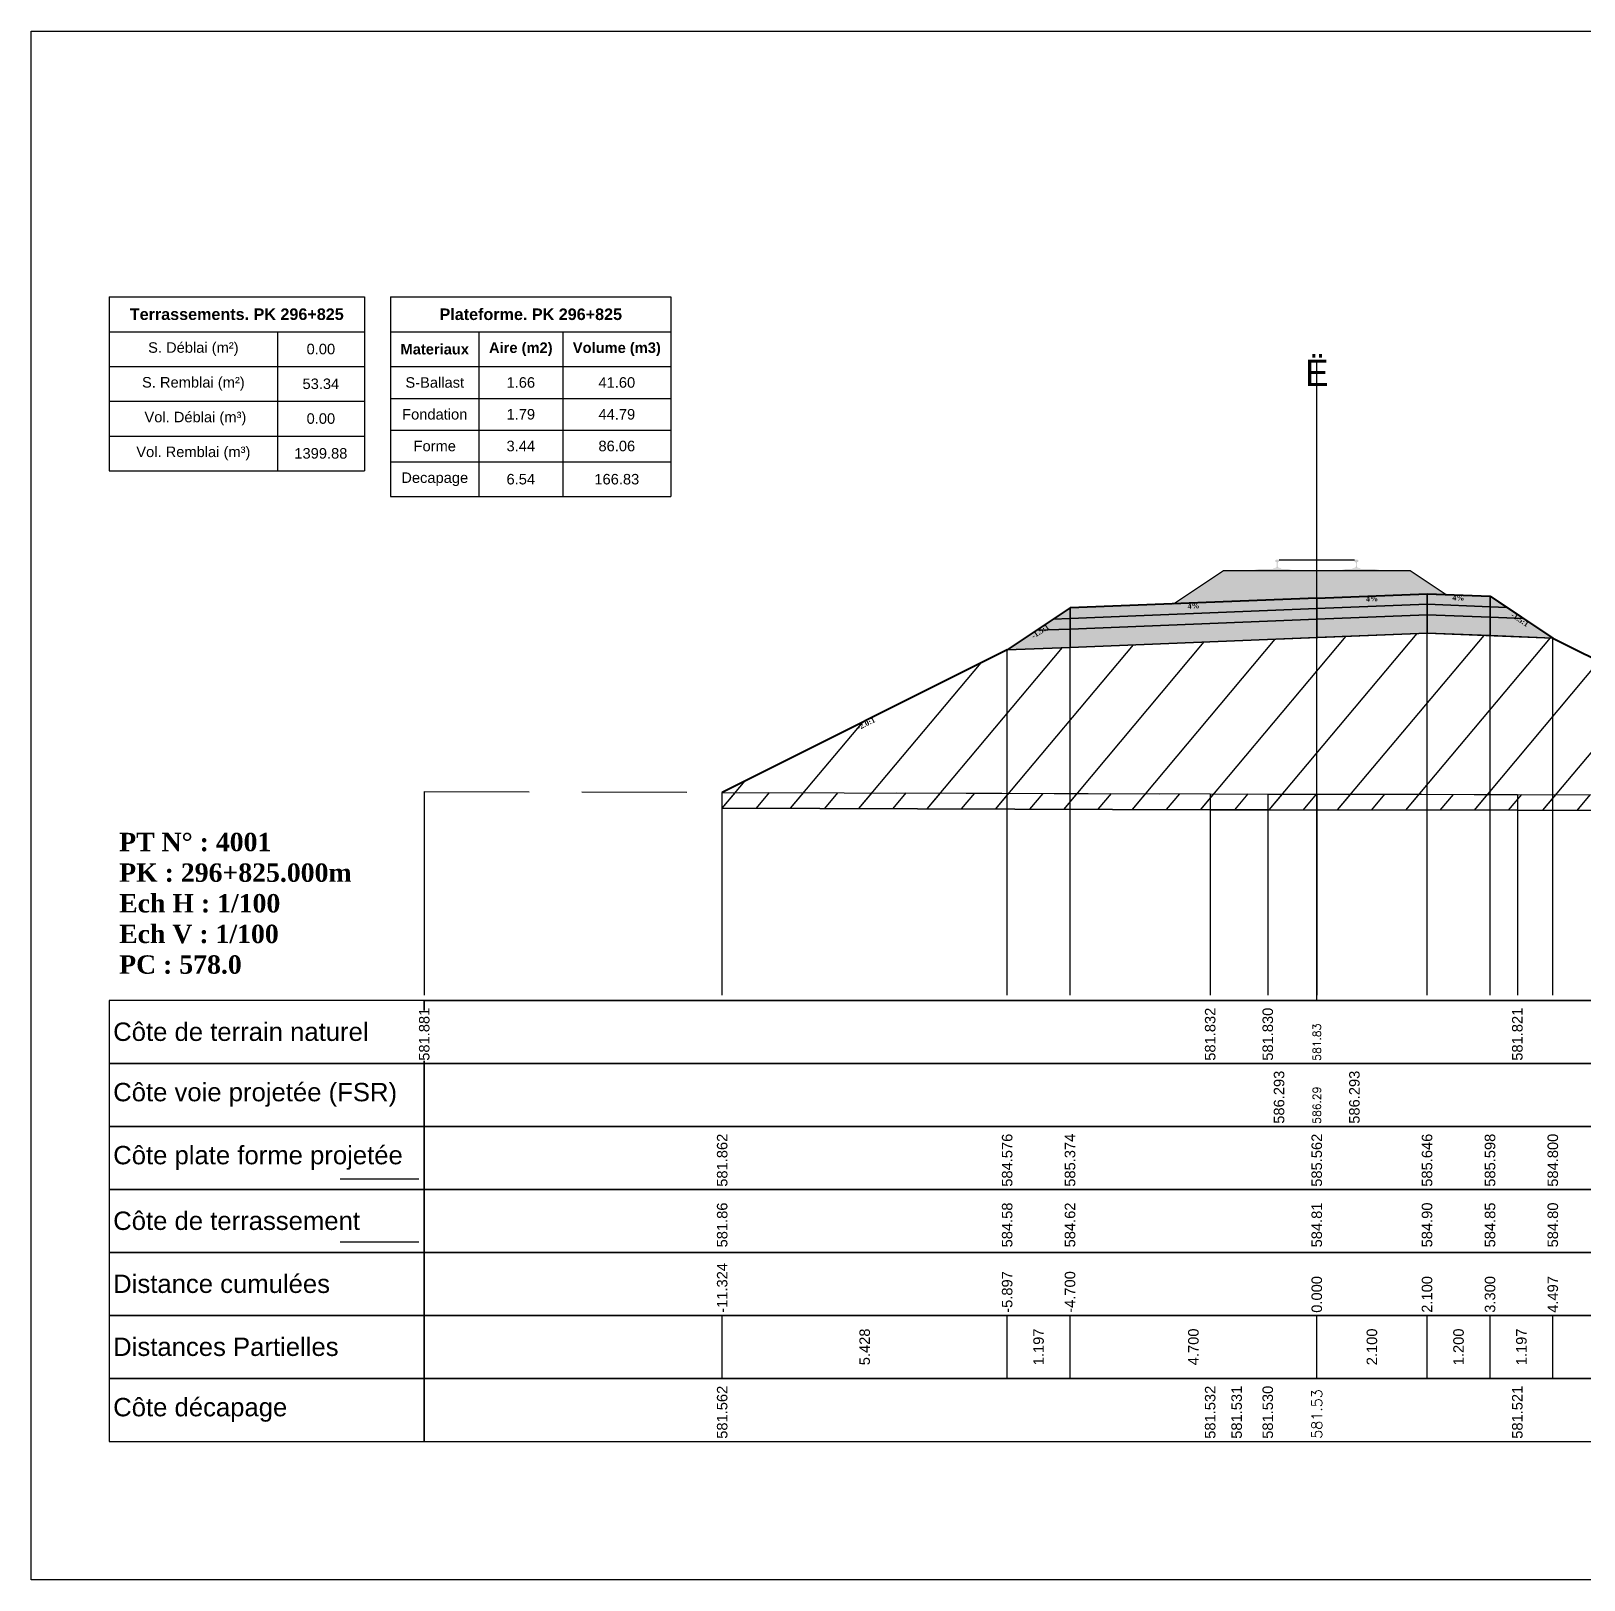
# Model space of a CAD drawing. Header units: millimetres. Extents: x 2762 to 3076, y 916 to 3305.
# Drawn here: x 3026.54 to 3056.12, y 1041.65 to 1071.15 of the extents above; entities that cross this region are included whole.
import ezdxf

# ---------------------------------------------------------------- set-up
doc = ezdxf.new("R2010")
doc.units = ezdxf.units.MM
doc.header["$LTSCALE"] = 2
doc.linetypes.add('CACHE', pattern=[9.525, 6.35, -3.175])
doc.linetypes.add('DASHED', pattern=[0.75, 0.5, -0.25])
for name, color, linetype in [('C-ANNO-TABL', 1, 'Continuous'), ('C-ANNO-TABL-TEXT', 150, 'Continuous'), ('C-ANNO-TABL-TITL', 150, 'Continuous'), ('C-ANNO-TABL-TTBL', 5, 'Continuous'), ('C-ROAD-CORR', 5, 'Continuous'), ('C-ROAD-SCTN', 7, 'Continuous')]:
    doc.layers.add(name, color=color, linetype=linetype)
doc.styles.add('ARIAL', font='arial.ttf')
doc.styles.add('C3D_Etiquette', font='romans.shx')
doc.styles.add('C3D_Profil_Travers', font='romans.shx')
doc.styles.get("Standard").update_dxf_attribs({"font": 'arial.ttf'})

msp = doc.modelspace()

# ---------------------------------------------------------------- hatches: boundary and pattern name
at = {"linetype": 'Continuous', "lineweight": -3}
msp.add_hatch(color=254, dxfattribs=at).paths.add_polyline_path([(3049.812, 1060.693), (3049.812, 1060.878), (3049.927, 1060.899), (3050.275, 1060.899), (3050.275, 1060.904), (3050.201, 1060.904), (3050.201, 1060.914), (3050.202, 1060.915), (3050.204, 1060.916), (3050.205, 1060.916), (3050.225, 1060.918), (3050.228, 1060.918), (3050.231, 1060.92), (3050.259, 1060.93), (3050.262, 1060.931), (3050.263, 1060.933), (3050.264, 1060.934), (3050.265, 1060.938), (3050.266, 1060.945), (3050.267, 1060.954), (3050.268, 1060.965), (3050.268, 1060.989), (3050.267, 1061.005), (3050.267, 1061.011), (3050.266, 1061.017), (3050.265, 1061.021), (3050.265, 1061.023), (3050.264, 1061.027), (3050.263, 1061.028), (3050.262, 1061.03), (3050.261, 1061.031), (3050.26, 1061.032), (3050.244, 1061.038), (3050.242, 1061.039), (3050.241, 1061.04), (3050.24, 1061.042), (3050.24, 1061.044), (3050.24, 1061.062), (3050.241, 1061.067), (3050.242, 1061.069), (3050.244, 1061.071), (3050.246, 1061.073), (3050.249, 1061.074), (3050.25, 1061.074), (3050.254, 1061.075), (3050.258, 1061.076), (3050.261, 1061.076), (3050.265, 1061.076), (3050.27, 1061.076), (3050.273, 1061.076), (3050.276, 1061.076), (3050.28, 1061.076), (3050.283, 1061.076), (3050.287, 1061.076), (3050.292, 1061.076), (3050.295, 1061.076), (3050.299, 1061.075), (3050.303, 1061.074), (3050.304, 1061.074), (3050.306, 1061.073), (3050.309, 1061.071), (3050.311, 1061.069), (3050.312, 1061.067), (3050.312, 1061.062), (3050.312, 1061.044), (3050.312, 1061.042), (3050.312, 1061.04), (3050.311, 1061.039), (3050.309, 1061.038), (3050.293, 1061.032), (3050.292, 1061.031), (3050.29, 1061.03), (3050.289, 1061.028), (3050.289, 1061.027), (3050.288, 1061.023), (3050.287, 1061.021), (3050.287, 1061.017), (3050.286, 1061.011), (3050.285, 1061.005), (3050.285, 1060.989), (3050.285, 1060.965), (3050.286, 1060.954), (3050.287, 1060.945), (3050.288, 1060.938), (3050.289, 1060.934), (3050.29, 1060.933), (3050.291, 1060.931), (3050.293, 1060.93), (3050.322, 1060.92), (3050.325, 1060.918), (3050.328, 1060.918), (3050.348, 1060.916), (3050.349, 1060.916), (3050.35, 1060.915), (3050.351, 1060.914), (3050.351, 1060.904), (3050.277, 1060.904), (3050.277, 1060.899), (3050.481, 1060.899), (3050.613, 1060.868), (3051.447, 1060.868), (3051.578, 1060.899), (3051.782, 1060.899), (3051.782, 1060.904), (3051.708, 1060.904), (3051.708, 1060.914), (3051.709, 1060.915), (3051.711, 1060.916), (3051.712, 1060.916), (3051.732, 1060.918), (3051.735, 1060.918), (3051.738, 1060.92), (3051.766, 1060.93), (3051.769, 1060.931), (3051.77, 1060.933), (3051.771, 1060.934), (3051.772, 1060.938), (3051.773, 1060.945), (3051.774, 1060.954), (3051.775, 1060.965), (3051.775, 1060.989), (3051.774, 1061.005), (3051.774, 1061.011), (3051.773, 1061.017), (3051.772, 1061.021), (3051.772, 1061.023), (3051.771, 1061.027), (3051.77, 1061.028), (3051.769, 1061.03), (3051.768, 1061.031), (3051.767, 1061.032), (3051.751, 1061.038), (3051.749, 1061.039), (3051.748, 1061.04), (3051.747, 1061.042), (3051.747, 1061.044), (3051.747, 1061.062), (3051.748, 1061.067), (3051.749, 1061.069), (3051.751, 1061.071), (3051.753, 1061.073), (3051.756, 1061.074), (3051.757, 1061.074), (3051.761, 1061.075), (3051.765, 1061.076), (3051.768, 1061.076), (3051.772, 1061.076), (3051.777, 1061.076), (3051.78, 1061.076), (3051.783, 1061.076), (3051.787, 1061.076), (3051.79, 1061.076), (3051.794, 1061.076), (3051.799, 1061.076), (3051.802, 1061.076), (3051.806, 1061.075), (3051.81, 1061.074), (3051.811, 1061.074), (3051.813, 1061.073), (3051.816, 1061.071), (3051.818, 1061.069), (3051.819, 1061.067), (3051.819, 1061.062), (3051.819, 1061.044), (3051.819, 1061.042), (3051.819, 1061.04), (3051.818, 1061.039), (3051.816, 1061.038), (3051.8, 1061.032), (3051.799, 1061.031), (3051.797, 1061.03), (3051.796, 1061.028), (3051.796, 1061.027), (3051.795, 1061.023), (3051.794, 1061.021), (3051.794, 1061.017), (3051.793, 1061.011), (3051.792, 1061.005), (3051.792, 1060.989), (3051.792, 1060.965), (3051.793, 1060.954), (3051.794, 1060.945), (3051.795, 1060.938), (3051.796, 1060.934), (3051.797, 1060.933), (3051.798, 1060.931), (3051.8, 1060.93), (3051.829, 1060.92), (3051.832, 1060.918), (3051.835, 1060.918), (3051.855, 1060.916), (3051.856, 1060.916), (3051.857, 1060.915), (3051.858, 1060.914), (3051.858, 1060.904), (3051.784, 1060.904), (3051.784, 1060.899), (3052.132, 1060.899), (3052.247, 1060.878), (3052.247, 1060.693)])
h = msp.add_hatch(dxfattribs=at)
h.set_pattern_fill('GRAVEL', color=252, scale=0.009, style=0)
h.set_pattern_definition([(228.0128, (3048.461781, 1060.464792), (-1.8288, -2.0574), [0.030755, -3.0447435]), (184.96974, (3048.441207, 1060.441932), (2.743199999, 0.228600013), [0.0527764, -5.2248644]), (132.51045, (3048.388629, 1060.43736), (2.286, -2.5146), [0.0372133, -3.684125]), (267.2737, (3048.299475, 1060.38021), (0.2286, 4.572), [0.0480604, -4.7579794]), (292.83365, (3048.297189, 1060.332204), (-1.143, 2.7432), [0.047127, -4.6655827]), (357.2737, (3048.315477, 1060.28877), (-4.572, 0.2286), [0.0480604, -4.7579794]), (37.69424, (3048.363483, 1060.286484), (-2.9718, -2.286), [0.0635574, -6.2921804]), (72.25533, (3048.413775, 1060.325346), (1.6002, 5.0292), [0.0600048, -5.940473]), (121.42957, (3048.432063, 1060.382496), (-1.8288, 2.9718), [0.048223, -4.774099]), (175.23636, (3048.406917, 1060.423644), (2.5146, -0.2286), [0.055054, -2.697654]), (222.39744, (3048.352053, 1060.428216), (-2.7432, -2.5146), [0.071197, -7.0485095]), (138.81407, (3048.52579, 1060.377924), (-1.6002, 1.3716), [0.0243004, -2.405751]), (171.46923, (3048.507501, 1060.393926), (2.9718, -0.4572), [0.0462314, -4.5769175]), (225, (3048.46178, 1060.40078), (-3e-17, -0.2286), [0.032329, -0.29096]), (203.1986, (3048.44578, 1060.428216), (1.143, 0.4572), [0.01741, -1.723556]), (291.8014, (3048.429777, 1060.42136), (-0.2286, 0.6858), [0.024621, -1.206428]), (30.9638, (3048.43892, 1060.3985), (0.6858, 0.4572), [0.039989, -1.292967]), (161.565, (3048.47321, 1060.41907), (0.4572, -0.2286), [0.028916, -0.693981]), (16.38954, (3048.297189, 1060.421358), (2.286, 0.6858), [0.040508, -4.0102944]), (70.34618, (3048.336051, 1060.432788), (-0.9144, -2.5146), [0.033984, -3.3643994]), (293.1986, (3048.47321, 1060.464792), (-0.4572, 1.143), [0.034819, -1.7061465]), (343.61046, (3048.486927, 1060.432788), (-2.286, 0.6858), [0.040508, -4.0102944]), (339.44395, (3048.29719, 1060.279626), (-1.143, 0.4572), [0.039063, -1.914096]), (294.77514, (3048.333765, 1060.26591), (-1.143, 2.5146), [0.0327305, -3.2403234]), (66.8014, (3048.475497, 1060.236192), (0.4572, 1.143), [0.034819, -1.7061465]), (17.35402, (3048.489213, 1060.268196), (-2.9718, -0.9144), [0.0383204, -3.793714]), (69.44395, (3048.363483, 1060.236192), (-0.4572, -1.143), [0.0195316, -1.933628]), (101.3099, (3048.46178, 1060.236192), (-0.2286, 0.9144), [0.011656, -1.1539795]), (165.9638, (3048.459495, 1060.24762), (0.6858, -0.2286), [0.047127, -0.895415]), (186.009, (3048.413775, 1060.259052), (2.286, 0.2286), [0.043674, -4.323723]), (303.69, (3048.43892, 1060.377924), (-0.2286, 0.4572), [0.032969, -0.79126]), (353.15723, (3048.457209, 1060.350492), (3.8862, -0.4572), [0.05756, -5.698441]), (60.9454, (3048.51436, 1060.343634), (-0.9144, -1.6002), [0.023536, -2.330045]), (90, (3048.5258, 1060.3642), (-0.2286, 0.2286), [0.013716, -0.214884]), (120.25644, (3048.409203, 1060.26591), (0.9144, -1.6002), [0.031758, -3.1440547]), (48.0128, (3048.393201, 1060.293342), (1.8288, 2.0574), [0.06151, -3.0139886]), (0, (3048.43435, 1060.33906), (0.2286, 0.2286), [0.059436, -0.169164]), (325.30485, (3048.493785, 1060.339062), (2.286, -1.6002), [0.036145, -3.5783385]), (254.0546, (3048.523503, 1060.318488), (-0.2286, -0.9144), [0.033285, -1.6309485]), (207.64598, (3048.514359, 1060.286484), (-4.3434, -2.286), [0.054193, -5.365122]), (175.42608, (3048.466353, 1060.261338), (-2.9718, 0.2286), [0.0573327, -5.675926])])
h.paths.add_polyline_path([(3048.297, 1060.236), (3049.255, 1060.874), (3052.805, 1060.874), (3053.494, 1060.415), (3053.13, 1060.429)])
h = msp.add_hatch(color=11, dxfattribs=at)
h.paths.add_polyline_path([(3054.33, 1060.181), (3054.33, 1060.381), (3054.649, 1060.169)])
h.paths.add_polyline_path([(3053.13, 1060.229), (3053.13, 1060.429), (3054.33, 1060.381), (3054.33, 1060.181)])
h.paths.add_polyline_path([(3051.03, 1060.145), (3051.03, 1060.345), (3053.13, 1060.429), (3053.13, 1060.229)])
h.paths.add_polyline_path([(3046.33, 1059.957), (3046.33, 1060.157), (3051.03, 1060.345), (3051.03, 1060.145)])
h.paths.add_polyline_path([(3046.01, 1059.945), (3046.33, 1060.157), (3046.33, 1059.957)])
h = msp.add_hatch(color=30, dxfattribs=at)
h.paths.add_polyline_path([(3054.33, 1059.981), (3054.33, 1060.181), (3054.649, 1060.169), (3054.968, 1059.956)])
h.paths.add_polyline_path([(3053.13, 1060.029), (3053.13, 1060.229), (3054.33, 1060.181), (3054.33, 1059.981)])
h.paths.add_polyline_path([(3051.03, 1059.945), (3051.03, 1060.145), (3053.13, 1060.229), (3053.13, 1060.029)])
h.paths.add_polyline_path([(3046.33, 1059.757), (3046.33, 1059.957), (3051.03, 1060.145), (3051.03, 1059.945)])
h.paths.add_polyline_path([(3045.691, 1059.732), (3046.01, 1059.945), (3046.33, 1059.957), (3046.33, 1059.757)])
h = msp.add_hatch(color=83, dxfattribs=at)
h.paths.add_polyline_path([(3054.33, 1059.631), (3054.33, 1059.981), (3054.968, 1059.956), (3055.526, 1059.584)])
h.paths.add_polyline_path([(3053.13, 1059.679), (3053.13, 1060.029), (3054.33, 1059.981), (3054.33, 1059.631)])
h.paths.add_polyline_path([(3051.03, 1059.595), (3051.03, 1059.945), (3053.13, 1060.029), (3053.13, 1059.679)])
h.paths.add_polyline_path([(3046.33, 1059.407), (3046.33, 1059.757), (3051.03, 1059.945), (3051.03, 1059.595)])
h.paths.add_polyline_path([(3045.133, 1059.36), (3045.691, 1059.732), (3046.33, 1059.757), (3046.33, 1059.407)])
h = msp.add_hatch(dxfattribs=at)
h.set_pattern_fill('_U', color=3, angle=50, style=0, pattern_type=0)
h.set_pattern_definition([(50, (3039.7053, 1056.3459), (-0.766044, 0.642788), [])])
h.paths.add_polyline_path([(3039.705, 1056.346), (3039.705, 1056.646), (3045.133, 1059.36), (3053.13, 1059.679), (3055.526, 1059.584), (3061.503, 1056.595), (3061.503, 1056.295), (3060.6, 1056.291), (3054.85, 1056.305), (3050.097, 1056.314), (3049, 1056.316)])
h = msp.add_hatch(dxfattribs=at)
h.set_pattern_fill('_U', color=150, scale=0.5, angle=50, style=0, pattern_type=0)
h.set_pattern_definition([(50, (3039.7053, 1056.34586), (-0.383022, 0.321394), [])])
h.paths.add_polyline_path([(3039.705, 1056.346), (3039.705, 1056.646), (3049, 1056.616), (3050.097, 1056.614), (3054.85, 1056.605), (3060.6, 1056.591), (3061.503, 1056.595), (3061.503, 1056.295), (3060.6, 1056.291), (3054.85, 1056.305), (3050.097, 1056.314), (3049, 1056.316)])

# ---------------------------------------------------------------- linework, layer by layer
at = {"color": 7, "linetype": 'Continuous', "lineweight": -3}
for p, q in [((3051.03, 1052.684), (3051.03, 1064.884)), ((3034.029, 1052.684), (3068.031, 1052.684)), ((3039.705, 1045.484), (3039.705, 1046.684)), ((3045.133, 1045.484), (3045.133, 1046.684)), ((3045.133, 1045.484), (3045.133, 1046.684)), ((3046.33, 1045.484), (3046.33, 1046.684)), ((3046.33, 1045.484), (3046.33, 1046.684)), ((3051.03, 1045.484), (3051.03, 1046.684)), ((3051.03, 1045.484), (3051.03, 1046.684)), ((3053.13, 1045.484), (3053.13, 1046.684)), ((3053.13, 1045.484), (3053.13, 1046.684)), ((3054.33, 1045.484), (3054.33, 1046.684)), ((3054.33, 1045.484), (3054.33, 1046.684)), ((3055.526, 1045.484), (3055.526, 1046.684)), ((3055.526, 1045.484), (3055.526, 1046.684))]:
    msp.add_line(p, q, dxfattribs=at)
at = {"color": 251, "linetype": 'Continuous', "lineweight": -3}
for p, q in [((3048.297, 1060.236), (3049.255, 1060.874)), ((3049.255, 1060.874), (3052.805, 1060.874)), ((3052.805, 1060.874), (3053.494, 1060.415)), ((3053.13, 1060.429), (3048.297, 1060.236)), ((3051.03, 1060.345), (3053.13, 1060.429)), ((3053.494, 1060.415), (3053.13, 1060.429)), ((3053.13, 1060.229), (3053.13, 1060.429)), ((3053.13, 1060.429), (3054.33, 1060.381)), ((3053.13, 1060.429), (3053.13, 1060.229)), ((3054.33, 1060.181), (3054.33, 1060.381)), ((3054.33, 1060.381), (3054.649, 1060.169)), ((3054.33, 1060.381), (3054.33, 1060.181)), ((3046.01, 1059.945), (3046.33, 1060.157)), ((3046.33, 1060.157), (3051.03, 1060.345)), ((3046.33, 1059.957), (3046.33, 1060.157)), ((3046.33, 1060.157), (3046.33, 1059.957)), ((3051.03, 1060.145), (3046.33, 1059.957)), ((3051.03, 1060.145), (3051.03, 1060.345)), ((3051.03, 1060.345), (3051.03, 1060.145)), ((3053.13, 1060.229), (3051.03, 1060.145)), ((3054.33, 1060.181), (3053.13, 1060.229)), ((3054.649, 1060.169), (3054.33, 1060.181)), ((3046.33, 1059.957), (3046.01, 1059.945))]:
    msp.add_line(p, q, dxfattribs=at)
at = {"color": 53, "linetype": 'Continuous', "lineweight": -3}
for p, q in [((3046.33, 1059.957), (3051.03, 1060.145)), ((3051.03, 1060.145), (3053.13, 1060.229)), ((3051.03, 1059.945), (3051.03, 1060.145)), ((3051.03, 1060.145), (3051.03, 1059.945)), ((3053.13, 1060.029), (3053.13, 1060.229)), ((3053.13, 1060.229), (3054.33, 1060.181)), ((3053.13, 1060.229), (3053.13, 1060.029)), ((3054.33, 1059.981), (3054.33, 1060.181)), ((3054.33, 1060.181), (3054.649, 1060.169)), ((3054.33, 1060.181), (3054.33, 1059.981)), ((3054.649, 1060.169), (3054.968, 1059.956)), ((3045.691, 1059.732), (3046.01, 1059.945)), ((3046.01, 1059.945), (3046.33, 1059.957)), ((3046.33, 1059.757), (3046.33, 1059.957)), ((3046.33, 1059.957), (3046.33, 1059.757)), ((3051.03, 1059.945), (3046.33, 1059.757)), ((3046.33, 1059.757), (3051.03, 1059.945)), ((3053.13, 1060.029), (3051.03, 1059.945)), ((3051.03, 1059.945), (3053.13, 1060.029)), ((3051.03, 1059.595), (3051.03, 1059.945)), ((3051.03, 1059.945), (3051.03, 1059.595)), ((3054.33, 1059.981), (3053.13, 1060.029)), ((3053.13, 1059.679), (3053.13, 1060.029)), ((3053.13, 1060.029), (3054.33, 1059.981)), ((3053.13, 1060.029), (3053.13, 1059.679)), ((3054.968, 1059.956), (3054.33, 1059.981)), ((3054.33, 1059.631), (3054.33, 1059.981)), ((3054.33, 1059.981), (3054.968, 1059.956)), ((3054.33, 1059.981), (3054.33, 1059.631)), ((3054.968, 1059.956), (3055.526, 1059.584)), ((3045.133, 1059.36), (3045.691, 1059.732)), ((3046.33, 1059.757), (3045.691, 1059.732)), ((3045.691, 1059.732), (3046.33, 1059.757)), ((3046.33, 1059.407), (3046.33, 1059.757)), ((3046.33, 1059.757), (3046.33, 1059.407)), ((3051.03, 1059.595), (3046.33, 1059.407)), ((3053.13, 1059.679), (3051.03, 1059.595)), ((3054.33, 1059.631), (3053.13, 1059.679)), ((3055.526, 1059.584), (3054.33, 1059.631)), ((3046.33, 1059.407), (3045.133, 1059.36))]:
    msp.add_line(p, q, dxfattribs=at)
at = {"color": 253, "linetype": 'Continuous', "lineweight": -3}
for p, q in [((3045.133, 1059.36), (3053.13, 1059.679)), ((3053.13, 1059.679), (3055.526, 1059.584)), ((3055.526, 1059.584), (3061.503, 1056.595)), ((3039.705, 1056.646), (3045.133, 1059.36)), ((3039.705, 1056.346), (3039.705, 1056.646)), ((3039.705, 1056.646), (3049, 1056.616)), ((3039.705, 1056.346), (3039.705, 1056.646)), ((3049, 1056.616), (3050.097, 1056.614)), ((3050.097, 1056.614), (3054.85, 1056.605)), ((3054.85, 1056.605), (3060.6, 1056.591)), ((3049, 1056.316), (3039.705, 1056.346)), ((3049, 1056.316), (3039.705, 1056.346)), ((3050.097, 1056.314), (3049, 1056.316)), ((3050.097, 1056.314), (3049, 1056.316)), ((3054.85, 1056.305), (3050.097, 1056.314)), ((3054.85, 1056.305), (3050.097, 1056.314)), ((3060.6, 1056.291), (3054.85, 1056.305)), ((3060.6, 1056.291), (3054.85, 1056.305))]:
    msp.add_line(p, q, dxfattribs=at)
at = {"color": 8, "linetype": 'CACHE', "lineweight": -3}
for p, q in [((3051.03, 1052.784), (3051.03, 1059.595)), ((3051.03, 1052.784), (3051.03, 1059.595)), ((3053.13, 1052.784), (3053.13, 1059.679)), ((3054.33, 1052.784), (3054.33, 1059.631)), ((3055.526, 1052.784), (3055.526, 1059.584)), ((3045.133, 1052.784), (3045.133, 1059.36)), ((3046.33, 1052.784), (3046.33, 1059.407)), ((3039.705, 1052.784), (3039.705, 1056.646))]:
    msp.add_line(p, q, dxfattribs=at)
at = {"color": 105, "linetype": 'DASHED', "lineweight": -3, "ltscale": 2}
for p, q in [((3034.03, 1056.664), (3049, 1056.616)), ((3049, 1056.616), (3050.097, 1056.614)), ((3050.097, 1056.614), (3051.03, 1056.612)), ((3051.03, 1056.612), (3054.85, 1056.605)), ((3054.85, 1056.605), (3060.6, 1056.591))]:
    msp.add_line(p, q, dxfattribs=at)
at = {"color": 98, "linetype": 'CACHE', "lineweight": -3}
for p, q in [((3034.03, 1056.664), (3034.03, 1052.784)), ((3049, 1056.616), (3049, 1052.784)), ((3050.097, 1056.614), (3050.097, 1052.784)), ((3051.03, 1056.612), (3051.03, 1052.784)), ((3054.85, 1056.605), (3054.85, 1052.784))]:
    msp.add_line(p, q, dxfattribs=at)
at = {"color": 6, "linetype": 'Continuous', "lineweight": -3}
for p, q in [((3039.705, 1056.346), (3049, 1056.316)), ((3049, 1056.316), (3049.504, 1056.315)), ((3049.504, 1056.315), (3050.097, 1056.314)), ((3050.097, 1056.314), (3051.03, 1056.312)), ((3051.03, 1056.312), (3054.85, 1056.305)), ((3054.85, 1056.305), (3060.6, 1056.291))]:
    msp.add_line(p, q, dxfattribs=at)
at = {"color": 154, "linetype": 'Continuous', "lineweight": -3}
msp.add_line((3032.429, 1049.284), (3033.929, 1049.284), dxfattribs=at)
at = {"color": 1, "linetype": 'Continuous', "lineweight": -3}
msp.add_line((3032.429, 1048.084), (3033.929, 1048.084), dxfattribs=at)
at = {"color": 7, "linetype": 'Continuous', "lineweight": -3}
for points in [[(3034.029, 1051.484), (3034.029, 1052.684), (3028.029, 1052.684), (3028.029, 1051.484)], [(3034.029, 1051.484), (3068.031, 1051.484), (3068.031, 1052.684), (3034.029, 1052.684)], [(3034.029, 1050.284), (3034.029, 1051.484), (3028.029, 1051.484), (3028.029, 1050.284)], [(3034.029, 1050.284), (3068.031, 1050.284), (3068.031, 1051.484), (3034.029, 1051.484)], [(3034.029, 1049.084), (3034.029, 1050.284), (3028.029, 1050.284), (3028.029, 1049.084)], [(3034.029, 1049.084), (3068.031, 1049.084), (3068.031, 1050.284), (3034.029, 1050.284)], [(3034.029, 1047.884), (3034.029, 1049.084), (3028.029, 1049.084), (3028.029, 1047.884)], [(3034.029, 1047.884), (3068.031, 1047.884), (3068.031, 1049.084), (3034.029, 1049.084)], [(3034.029, 1046.684), (3034.029, 1047.884), (3028.029, 1047.884), (3028.029, 1046.684)], [(3034.029, 1046.684), (3068.031, 1046.684), (3068.031, 1047.884), (3034.029, 1047.884)], [(3034.029, 1045.484), (3034.029, 1046.684), (3028.029, 1046.684), (3028.029, 1045.484)], [(3034.029, 1045.484), (3068.031, 1045.484), (3068.031, 1046.684), (3034.029, 1046.684)], [(3034.029, 1044.284), (3034.029, 1045.484), (3028.029, 1045.484), (3028.029, 1044.284)], [(3034.029, 1044.284), (3068.031, 1044.284), (3068.031, 1045.484), (3034.029, 1045.484)]]:
    msp.add_3dface(points, dxfattribs=at)
at = {"layer": 'C-ANNO-TABL', "color": 7, "linetype": 'Continuous', "lineweight": -3}
for p, q in [((3028.029, 1065.419), (3031.233, 1065.419)), ((3031.233, 1065.419), (3032.888, 1065.419)), ((3031.233, 1065.419), (3031.233, 1064.757)), ((3033.388, 1065.416), (3035.07, 1065.416)), ((3035.07, 1065.416), (3036.666, 1065.416)), ((3035.07, 1065.416), (3035.07, 1064.754)), ((3036.666, 1065.416), (3038.728, 1065.416)), ((3036.666, 1065.416), (3036.666, 1064.754)), ((3028.029, 1064.757), (3031.233, 1064.757)), ((3031.233, 1064.757), (3032.888, 1064.757)), ((3031.233, 1064.757), (3031.233, 1064.095)), ((3033.388, 1064.754), (3035.07, 1064.754)), ((3035.07, 1064.754), (3036.666, 1064.754)), ((3035.07, 1064.754), (3035.07, 1064.147)), ((3036.666, 1064.754), (3038.728, 1064.754)), ((3036.666, 1064.754), (3036.666, 1064.147)), ((3028.029, 1064.095), (3031.233, 1064.095)), ((3031.233, 1064.095), (3032.888, 1064.095)), ((3031.233, 1064.095), (3031.233, 1063.432)), ((3033.388, 1064.147), (3035.07, 1064.147)), ((3035.07, 1064.147), (3036.666, 1064.147)), ((3035.07, 1064.147), (3035.07, 1063.543)), ((3036.666, 1064.147), (3038.728, 1064.147)), ((3036.666, 1064.147), (3036.666, 1063.543)), ((3028.029, 1063.432), (3031.233, 1063.432)), ((3031.233, 1063.432), (3032.888, 1063.432)), ((3031.233, 1063.432), (3031.233, 1062.77)), ((3033.388, 1063.543), (3035.07, 1063.543)), ((3035.07, 1063.543), (3036.666, 1063.543)), ((3035.07, 1063.543), (3035.07, 1062.939)), ((3036.666, 1063.543), (3038.728, 1063.543)), ((3036.666, 1063.543), (3036.666, 1062.939)), ((3033.388, 1062.939), (3035.07, 1062.939)), ((3035.07, 1062.939), (3036.666, 1062.939)), ((3035.07, 1062.939), (3035.07, 1062.28)), ((3036.666, 1062.939), (3038.728, 1062.939)), ((3036.666, 1062.939), (3036.666, 1062.28))]:
    msp.add_line(p, q, dxfattribs=at)
at = {"layer": 'C-ANNO-TABL-TTBL', "color": 7, "linetype": 'Continuous', "lineweight": -3}
for p, q in [((3028.029, 1066.084), (3032.888, 1066.084)), ((3028.029, 1066.084), (3028.029, 1065.419)), ((3032.888, 1066.084), (3032.888, 1065.419)), ((3033.388, 1066.084), (3038.728, 1066.084)), ((3033.388, 1066.084), (3033.388, 1065.416)), ((3038.728, 1066.084), (3038.728, 1065.416)), ((3028.029, 1065.419), (3028.029, 1064.757)), ((3032.888, 1065.419), (3032.888, 1064.757)), ((3033.388, 1065.416), (3033.388, 1064.754)), ((3038.728, 1065.416), (3038.728, 1064.754)), ((3028.029, 1064.757), (3028.029, 1064.095)), ((3032.888, 1064.757), (3032.888, 1064.095)), ((3033.388, 1064.754), (3033.388, 1064.147)), ((3038.728, 1064.754), (3038.728, 1064.147)), ((3028.029, 1064.095), (3028.029, 1063.432)), ((3032.888, 1064.095), (3032.888, 1063.432)), ((3033.388, 1064.147), (3033.388, 1063.543)), ((3038.728, 1064.147), (3038.728, 1063.543)), ((3028.029, 1063.432), (3028.029, 1062.77)), ((3032.888, 1063.432), (3032.888, 1062.77)), ((3033.388, 1063.543), (3033.388, 1062.939)), ((3038.728, 1063.543), (3038.728, 1062.939)), ((3028.029, 1062.77), (3031.233, 1062.77)), ((3031.233, 1062.77), (3032.888, 1062.77)), ((3033.388, 1062.939), (3033.388, 1062.28)), ((3038.728, 1062.939), (3038.728, 1062.28)), ((3033.388, 1062.28), (3035.07, 1062.28)), ((3035.07, 1062.28), (3036.666, 1062.28)), ((3036.666, 1062.28), (3038.728, 1062.28))]:
    msp.add_line(p, q, dxfattribs=at)
at = {"layer": 'C-ROAD-CORR', "color": 1, "linetype": 'Continuous', "lineweight": 40}
for p, q in [((3051.03, 1060.345), (3053.13, 1060.429)), ((3053.13, 1060.429), (3054.33, 1060.381)), ((3054.33, 1060.381), (3055.526, 1059.584)), ((3046.33, 1060.157), (3045.133, 1059.36)), ((3051.03, 1060.345), (3046.33, 1060.157)), ((3055.526, 1059.584), (3061.503, 1056.595)), ((3045.133, 1059.36), (3039.705, 1056.646))]:
    msp.add_line(p, q, dxfattribs=at)
at = {"layer": 'C-ROAD-CORR', "color": 102, "linetype": 'Continuous', "lineweight": -3, "ltscale": 0.5}
for p, q in [((3051.03, 1059.595), (3046.33, 1059.407)), ((3051.03, 1059.595), (3053.13, 1059.679)), ((3053.13, 1059.679), (3054.33, 1059.631)), ((3054.33, 1059.631), (3055.526, 1059.584)), ((3046.33, 1059.407), (3045.133, 1059.36))]:
    msp.add_line(p, q, dxfattribs=at)
at = {"layer": 'C-ROAD-SCTN', "color": 154, "linetype": 'Continuous', "lineweight": -3}
for p, q in [((3050.312, 1061.076), (3051.03, 1061.076)), ((3051.03, 1061.076), (3051.747, 1061.076)), ((3051.03, 1060.345), (3053.13, 1060.429)), ((3053.13, 1060.429), (3054.33, 1060.381)), ((3054.33, 1060.381), (3055.526, 1059.584)), ((3045.133, 1059.36), (3046.33, 1060.157)), ((3046.33, 1060.157), (3051.03, 1060.345)), ((3055.526, 1059.584), (3061.503, 1056.595)), ((3039.705, 1056.646), (3045.133, 1059.36))]:
    msp.add_line(p, q, dxfattribs=at)
at = {"layer": 'C-ROAD-SCTN', "color": 140, "linetype": 'Continuous', "lineweight": -3}
for p, q in [((3048.297, 1060.236), (3049.255, 1060.874)), ((3049.255, 1060.874), (3049.298, 1060.874)), ((3049.298, 1060.874), (3051.03, 1060.874)), ((3051.03, 1060.874), (3052.761, 1060.874)), ((3052.761, 1060.874), (3052.805, 1060.874)), ((3052.805, 1060.874), (3053.494, 1060.415))]:
    msp.add_line(p, q, dxfattribs=at)
at = {"layer": 'C-ROAD-SCTN', "color": 1, "linetype": 'Continuous', "lineweight": -3}
for p, q in [((3046.33, 1059.407), (3051.03, 1059.595)), ((3051.03, 1059.595), (3053.13, 1059.679)), ((3053.13, 1059.679), (3054.33, 1059.631)), ((3054.33, 1059.631), (3055.526, 1059.584)), ((3055.526, 1059.584), (3061.503, 1056.595)), ((3039.705, 1056.646), (3045.133, 1059.36)), ((3045.133, 1059.36), (3046.33, 1059.407))]:
    msp.add_line(p, q, dxfattribs=at)

# ---------------------------------------------------------------- texts
at = {"color": 7, "linetype": 'Continuous', "lineweight": -3}
for s, insert, char_height, attachment_point, style in [('{\\fWingdings|b0|i0|c2|p0;Ë}', (3051.03, 1064.384), 0.5, 8, 'C3D_Profil_Travers'), ('{\\fTimes New Roman|b1|i0|c0|p18;PT N° : 4001\\PPK : 296+825.000m\\PEch H : 1/100\\PEch V : 1/100\\PPC : 578.0}', (3028.218, 1053.184), 0.35, 7, 'C3D_Profil_Travers'), ('{\\fArial|b0|i0|c0|p34;Côte de terrain naturel}', (3028.104, 1052.084), 0.35, 4, 'C3D_Etiquette'), ('{\\fArial|b0|i0|c0|p34;Côte plate forme projetée}', (3028.104, 1049.684), 0.35, 4, 'C3D_Etiquette'), ('{\\fArial|b0|i0|c0|p34;Côte de terrassement}', (3028.104, 1048.484), 0.35, 4, 'C3D_Etiquette'), ('{\\fArial|b0|i0|c0|p34;Distance cumulées}', (3028.104, 1047.284), 0.35, 4, 'C3D_Etiquette'), ('{\\fArial|b0|i0|c0|p34;Distances Partielles}', (3028.104, 1046.084), 0.35, 4, 'C3D_Etiquette'), ('{\\fArial|b0|i0|c0|p34;Côte décapage}', (3028.104, 1044.884), 0.35, 4, 'C3D_Etiquette')]:
    msp.add_mtext(s, dxfattribs=dict(at, insert=insert, char_height=char_height, attachment_point=attachment_point, style=style))
at = {"color": 7, "linetype": 'Continuous', "lineweight": -3, "char_height": 0.1, "attachment_point": 2, "style": 'C3D_Etiquette'}
for s, insert, width, rotation in [('{\\fTimes New Roman|b1|i0|c0|p18;4%}', (3052.08, 1060.383), 0.37094, 2.2906), ('{\\fTimes New Roman|b1|i0|c0|p18;4%}', (3053.729, 1060.401), 0.42071, 357.7094), ('{\\fTimes New Roman|b1|i0|c0|p18;4%}', (3048.68, 1060.247), 0.42071, 2.2906), ('{\\fTimes New Roman|b1|i0|c0|p18;-1.5:1}', (3045.733, 1059.755), 0.34598, 33.6901), ('{\\fTimes New Roman|b1|i0|c0|p18;-1.5:1}', (3054.926, 1059.979), 0.34598, 326.3099), ('{\\fTimes New Roman|b1|i0|c0|p18;-2.0:1}', (3042.421, 1057.999), 0.34598, 26.5651)]:
    msp.add_mtext(s, dxfattribs=dict(at, insert=insert, width=width, rotation=rotation))
at = {"color": 7, "linetype": 'Continuous', "lineweight": -3, "rotation": 90, "style": 'C3D_Profil_Travers'}
for s, insert, char_height, attachment_point in [('581.83', (3051.03, 1051.534), 0.15, 4), ('586.29', (3051.03, 1050.334), 0.15, 4), ('{\\fArial|b0|i0|c0|p34;581.86}', (3039.705, 1047.979), 0.2, 4), ('{\\fArial|b0|i0|c0|p34;584.58}', (3045.133, 1047.979), 0.2, 4), ('{\\fArial|b0|i0|c0|p34;584.62}', (3046.33, 1047.979), 0.2, 4), ('{\\fArial|b0|i0|c0|p34;584.81}', (3051.03, 1047.979), 0.2, 4), ('{\\fArial|b0|i0|c0|p34;584.90}', (3053.13, 1047.979), 0.2, 4), ('{\\fArial|b0|i0|c0|p34;584.85}', (3054.33, 1047.979), 0.2, 4), ('{\\fArial|b0|i0|c0|p34;584.80}', (3055.526, 1047.979), 0.2, 4), ('{\\fArial|b0|i0|c0|p34;5.428}', (3042.419, 1046.084), 0.2, 5), ('{\\fArial|b0|i0|c0|p34;1.197}', (3045.731, 1046.084), 0.2, 5), ('{\\fArial|b0|i0|c0|p34;4.700}', (3048.68, 1046.084), 0.2, 5), ('{\\fArial|b0|i0|c0|p34;2.100}', (3052.08, 1046.084), 0.2, 5), ('{\\fArial|b0|i0|c0|p34;1.200}', (3053.73, 1046.084), 0.2, 5), ('{\\fArial|b0|i0|c0|p34;1.197}', (3054.928, 1046.084), 0.2, 5), ('581.53', (3051.03, 1044.334), 0.2, 4)]:
    msp.add_mtext(s, dxfattribs=dict(at, insert=insert, char_height=char_height, attachment_point=attachment_point))
at = {"color": 7, "linetype": 'Continuous', "lineweight": -3, "insert": (3028.104, 1050.884), "char_height": 0.35, "attachment_point": 4}
msp.add_mtext('{\\fArial|b0|i0|c0|p34;Côte voie projetée (FSR)}', dxfattribs=at)
at = {"layer": 'C-ANNO-TABL-TEXT', "color": 7, "linetype": 'Continuous', "lineweight": -3, "char_height": 0.2, "attachment_point": 5, "style": 'ARIAL'}
for s, insert in [('{\\fArial|b0|i0|c0|p34;\\C7;0.00}', (3032.06, 1065.088)), ('{\\fArial|b0|i0|c0|p34;\\C7;53.34}', (3032.06, 1064.426)), ('{\\fArial|b0|i0|c0|p34;\\C7;S-Ballast}', (3034.229, 1064.451)), ('{\\fArial|b0|i0|c0|p34;\\C7;1.66}', (3035.868, 1064.451)), ('{\\C18;\\c0;41.60}', (3037.697, 1064.451)), ('{\\fArial|b0|i0|c0|p34;\\C7;Fondation}', (3034.229, 1063.845)), ('{\\fArial|b0|i0|c0|p34;\\C7;1.79}', (3035.868, 1063.845)), ('{\\C18;\\c0;44.79}', (3037.697, 1063.845)), ('{\\fArial|b0|i0|c0|p34;\\C7;0.00}', (3032.06, 1063.764)), ('{\\fArial|b0|i0|c0|p34;\\C7;Forme}', (3034.229, 1063.241)), ('{\\fArial|b0|i0|c0|p34;\\C7;3.44}', (3035.868, 1063.241)), ('{\\C18;\\c0;86.06}', (3037.697, 1063.241)), ('{\\fArial|b0|i0|c0|p34;\\C7;1399.88}', (3032.06, 1063.101)), ('{\\fArial|b0|i0|c0|p34;\\C7;Decapage}', (3034.229, 1062.609)), ('{\\fArial|b0|i0|c0|p34;\\C7;6.54}', (3035.868, 1062.609)), ('{\\C18;\\c0;166.83}', (3037.697, 1062.609))]:
    msp.add_mtext(s, dxfattribs=dict(at, insert=insert))
at = {"layer": 'C-ANNO-TABL-TITL', "color": 7, "linetype": 'Continuous', "lineweight": -3, "attachment_point": 5, "style": 'ARIAL'}
for s, insert, char_height in [('{\\fArial|b1|i0|c0|p34;\\C7;Terrassements. PK 296+825}', (3030.458, 1065.751), 0.22), ('{\\fArial|b1|i0|c0|p34;\\C18;\\c0;Plateforme. PK 296+825}', (3036.058, 1065.75), 0.22), ('{\\fArial|b0|i0|c0|p34;\\C7;S. Déblai (m²) }', (3029.631, 1065.088), 0.2), ('{\\fArial|b1|i0|c0|p34;\\C7;Materiaux   }', (3034.229, 1065.085), 0.2), ('{\\fArial|b1|i0|c0|p34;\\C7;Aire (m2)}', (3035.868, 1065.085), 0.2), ('{\\fArial|b1|i0|c0|p34;\\C7;Volume (m3)}', (3037.697, 1065.085), 0.2), ('{\\fArial|b0|i0|c0|p34;\\C7;S. Remblai (m²) }', (3029.631, 1064.426), 0.2), ('{\\fArial|b0|i0|c0|p34;\\C7; Vol. Déblai (m³) }', (3029.631, 1063.764), 0.2), ('{\\fArial|b0|i0|c0|p34;\\C7;Vol. Remblai (m³)}', (3029.631, 1063.101), 0.2)]:
    msp.add_mtext(s, dxfattribs=dict(at, insert=insert, char_height=char_height))

# ---------------------------------------------------------------- next in the draw order: texts
at = {"color": 7, "linetype": 'Continuous', "lineweight": -3, "char_height": 0.2, "attachment_point": 4, "rotation": 90, "style": 'C3D_Profil_Travers', "bg_fill": 3, "box_fill_scale": 1.000375, "bg_fill_color": 256, "bg_fill_true_color": 13158600, "bg_fill_transparency": 0}
for s, insert, width in [('{\\fArial|b0|i0|c0|p34;581.881}', (3034.03, 1051.534), 0.95654), ('{\\fArial|b0|i0|c0|p34;581.832}', (3049, 1051.534), 0.99347), ('{\\fArial|b0|i0|c0|p34;581.830}', (3050.097, 1051.534), 0.99484), ('{\\fArial|b0|i0|c0|p34;581.821}', (3054.85, 1051.534), 0.95654), ('{\\fArial|b0|i0|c0|p34;586.293}', (3050.312, 1050.334), 0.99553), ('{\\fArial|b0|i0|c0|p34;586.293}', (3051.747, 1050.334), 0.99553), ('{\\fArial|b0|i0|c0|p34;581.862}', (3039.705, 1049.134), 0.99347), ('{\\fArial|b0|i0|c0|p34;584.576}', (3045.133, 1049.134), 0.99539), ('{\\fArial|b0|i0|c0|p34;585.374}', (3046.33, 1049.134), 0.99471), ('{\\fArial|b0|i0|c0|p34;585.562}', (3051.03, 1049.134), 0.99347), ('{\\fArial|b0|i0|c0|p34;585.646}', (3053.13, 1049.134), 0.99539), ('{\\fArial|b0|i0|c0|p34;585.598}', (3054.33, 1049.134), 0.99595), ('{\\fArial|b0|i0|c0|p34;584.800}', (3055.526, 1049.134), 0.99484), ('{\\fArial|b0|i0|c0|p34;\\C256;-11.324}', (3039.705, 1046.734), 0.93449), ('{\\fArial|b0|i0|c0|p34;\\C256;-5.897}', (3045.133, 1046.734), 0.77838), ('{\\fArial|b0|i0|c0|p34;\\C256;-4.700}', (3046.33, 1046.734), 0.77769), ('{\\fArial|b0|i0|c0|p34;\\C256;0.000}', (3051.03, 1046.734), 0.68096), ('{\\fArial|b0|i0|c0|p34;\\C256;2.100}', (3053.13, 1046.734), 0.6844), ('{\\fArial|b0|i0|c0|p34;\\C256;3.300}', (3054.33, 1046.734), 0.68082), ('{\\fArial|b0|i0|c0|p34;\\C256;4.497}', (3055.526, 1046.734), 0.68978), ('{\\fArial|b0|i0|c0|p34;581.562}', (3039.705, 1044.334), 0.99347), ('{\\fArial|b0|i0|c0|p34;581.532}', (3049, 1044.334), 0.99347), ('{\\fArial|b0|i0|c0|p34;581.531}', (3049.504, 1044.334), 0.95654), ('{\\fArial|b0|i0|c0|p34;581.530}', (3050.097, 1044.334), 0.99484), ('{\\fArial|b0|i0|c0|p34;581.521}', (3054.85, 1044.334), 0.95654)]:
    msp.add_mtext(s, dxfattribs=dict(at, insert=insert, width=width))

# ---------------------------------------------------------------- next in the draw order: linework, layer by layer
msp.add_lwpolyline([(3026.54, 1071.145), (3075.54, 1071.145), (3075.54, 1041.645), (3026.54, 1041.645)], close=True)

doc.saveas('drawing.dxf')
